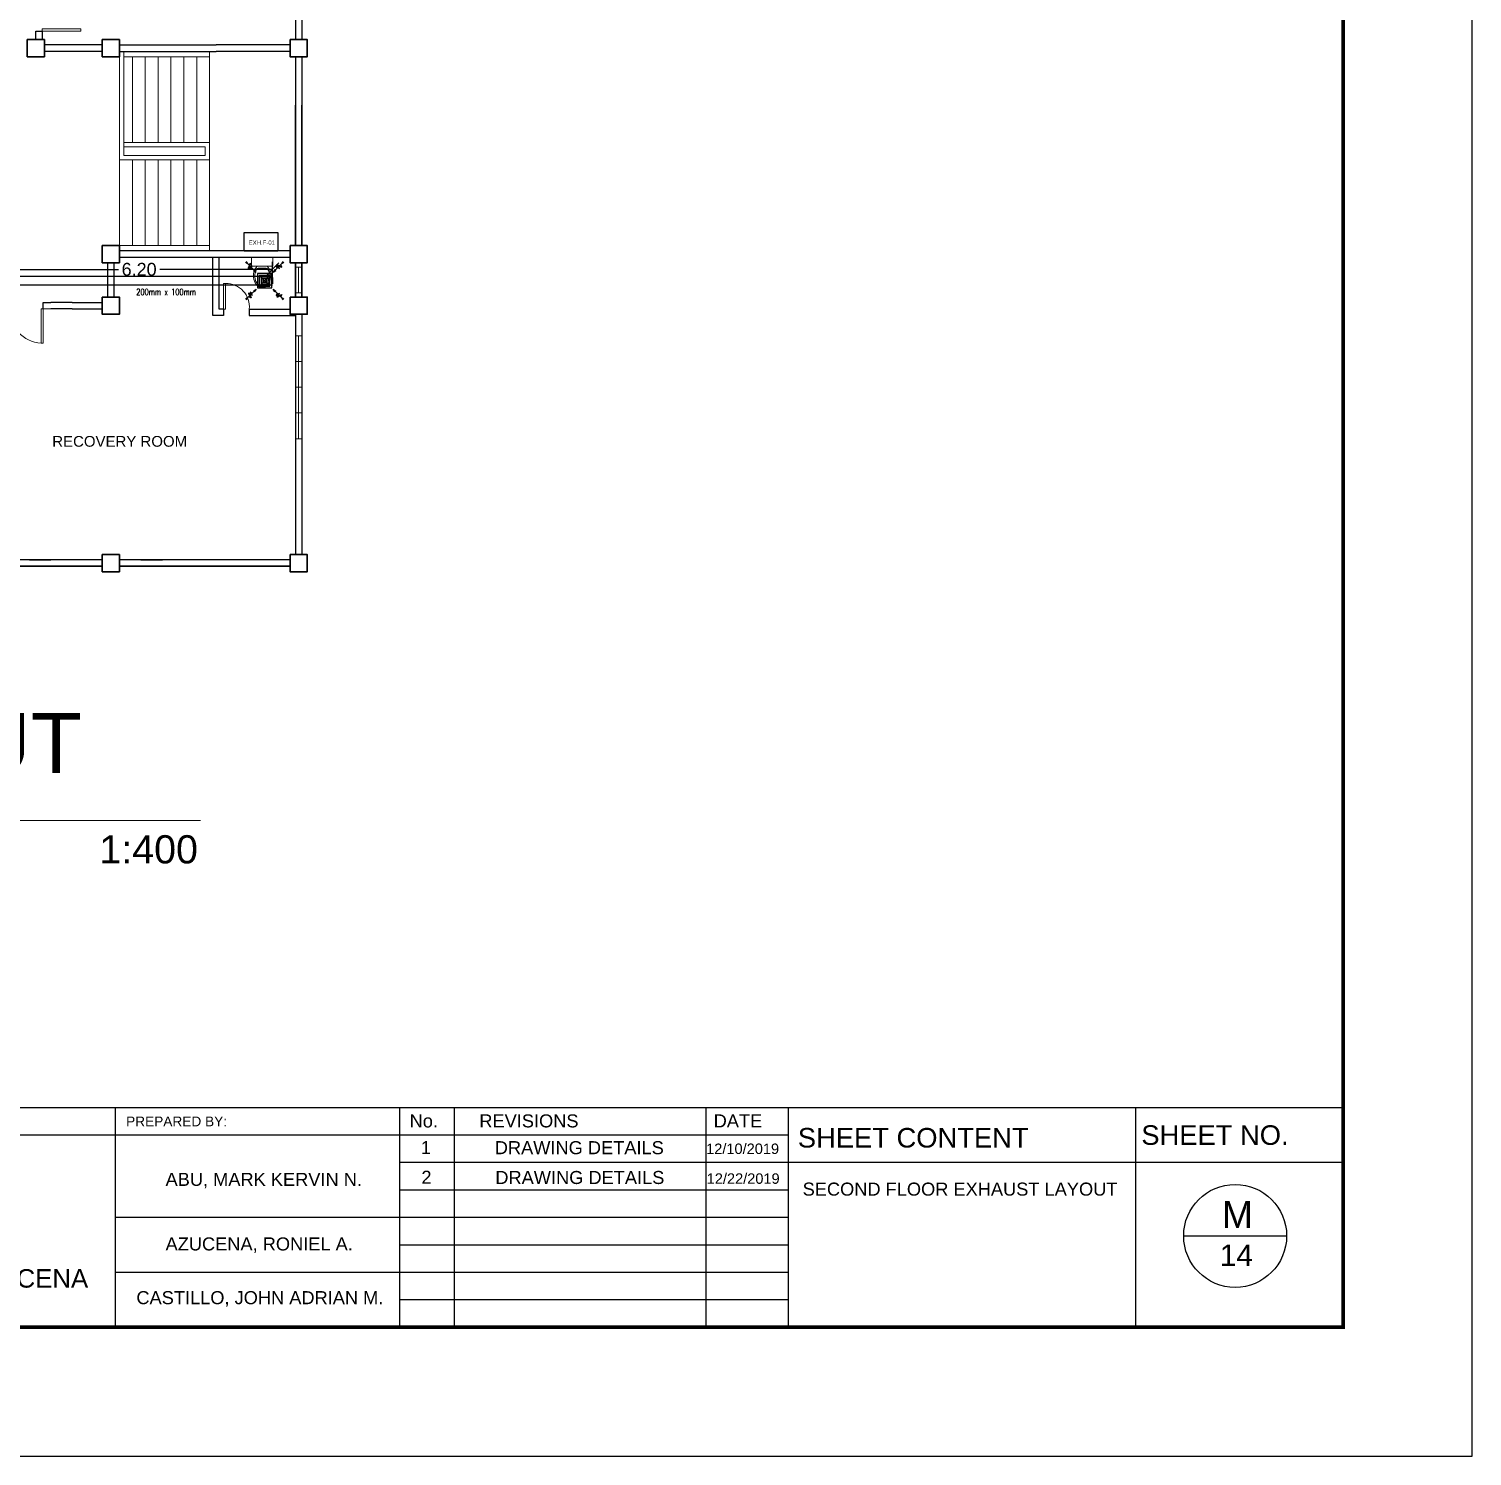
# Model space of a CAD drawing. Header units: millimetres. Extents: x 116 to 538, y 77 to 149.
# Drawn here: x 290.84 to 324.48, y 78.5 to 111.76 of the extents above; entities that cross this region are included whole.
import ezdxf

# ---------------------------------------------------------------- set-up
doc = ezdxf.new("R2010")
doc.units = ezdxf.units.MM
doc.header["$MEASUREMENT"] = 0
for name, color, linetype in [('AIR', 7, 'Continuous'), ('AIR-00', 8, 'Continuous'), ('AIR-03', 30, 'Continuous'), ('dimen', 7, 'Continuous'), ('ducting label', 7, 'Continuous'), ('exhaust', 7, 'Continuous'), ('label', 7, 'Continuous'), ('Legends', 7, 'Continuous'), ('template', 7, 'Continuous')]:
    doc.layers.add(name, color=color, linetype=linetype)
doc.styles.add('Arch-Dim', font='simplex.shx', dxfattribs={"width": 0.75})
doc.styles.add('arial', font='arial.ttf')
doc.styles.get("Standard").update_dxf_attribs({"font": 'arial.ttf'})
doc.styles.add('SWISSLT175', font='swissl.ttf', dxfattribs={"height": 0.175})
doc.dimstyles.new('Copy of dimension', dxfattribs={"dimtxt": 0.3, "dimasz": 0.3, "dimexe": 0.18, "dimexo": 0.0625, "dimgap": 0.09, "dimtad": 0, "dimzin": 0, "dimdsep": 46, "dimtxsty": 'Standard', "dimblk": 'OBLIQUE', "dimcen": 0.09, "dimclrd": 256, "dimclre": 256, "dimclrt": 256, "dimadec": 0, "dimazin": 0, "dimtfac": 1, "dimtofl": 0, "dimtmove": 0, "dimatfit": 3, "dimldrblk": 'OBLIQUE', "dimfxl": 1, "dimtolj": 1, "dimtzin": 0, "dimarcsym": 0})

# ---------------------------------------------------------------- blocks, each defined once
blk = doc.blocks.new('GRILL-C-IN')
at = {"layer": 'AIR-00', "color": 7, "ltscale": 3}
for p, q in [((-0.623, 0.601), (-0.674, 0.651)), ((-0.601, 0.623), (-0.651, 0.674)), ((-0.637, 0.637), (-0.3, 0.3)), ((0.637, 0.637), (0.3, 0.3)), ((0.601, 0.623), (0.651, 0.674)), ((0.623, 0.601), (0.674, 0.651)), ((-0.637, -0.637), (-0.3, -0.3)), ((0.637, -0.637), (0.3, -0.3)), ((-0.623, -0.601), (-0.674, -0.651)), ((-0.601, -0.623), (-0.651, -0.674)), ((0.601, -0.623), (0.651, -0.674)), ((0.623, -0.601), (0.674, -0.651))]:
    blk.add_line(p, q, dxfattribs=at)
at = {"layer": 'AIR-00', "color": 7}
for p, q in [((-0.188, 0.187), (0.187, -0.188)), ((0.187, 0.187), (-0.188, -0.188))]:
    blk.add_line(p, q, dxfattribs=at)
at = {"layer": 'AIR-00', "color": 7, "ltscale": 3}
for points in [[(-0.362, 0.393), (-0.393, 0.362), (-0.3, 0.3)], [(0.393, 0.362), (0.362, 0.393), (0.3, 0.3)], [(-0.362, -0.393), (-0.393, -0.362), (-0.3, -0.3)], [(0.393, -0.362), (0.362, -0.393), (0.3, -0.3)]]:
    blk.add_lwpolyline(points, close=True, dxfattribs=at)
at = {"layer": 'AIR-00', "color": 7}
for points in [[(-0.188, -0.188), (0.187, -0.188), (0.187, 0.187), (-0.188, 0.187)], [(-0.125, -0.125), (0.125, -0.125), (0.125, 0.125), (-0.125, 0.125)], [(-0.062, -0.062), (0.062, -0.062), (0.062, 0.062), (-0.062, 0.062)]]:
    blk.add_lwpolyline(points, close=True, dxfattribs=at)
at = {"layer": 'AIR-00', "color": 7, "ltscale": 3}
for points in [[(-0.441, 0.441), (-0.512, 0.404), (-0.432, 0.514), (-0.568, 0.43), (-0.477, 0.6), (-0.561, 0.561)], [(0.441, 0.441), (0.404, 0.512), (0.514, 0.432), (0.43, 0.568), (0.6, 0.477), (0.561, 0.561)], [(-0.441, -0.441), (-0.512, -0.404), (-0.432, -0.514), (-0.568, -0.43), (-0.477, -0.6), (-0.561, -0.561)], [(0.441, -0.441), (0.404, -0.512), (0.514, -0.432), (0.43, -0.568), (0.6, -0.477), (0.561, -0.561)]]:
    blk.add_spline(points, degree=3, dxfattribs=at)
for points in [[(-0.3, 0.3), (-0.362, 0.393), (-0.393, 0.362)], [(0.3, 0.3), (0.393, 0.362), (0.362, 0.393)], [(-0.3, -0.3), (-0.362, -0.393), (-0.393, -0.362)], [(0.3, -0.3), (0.393, -0.362), (0.362, -0.393)]]:
    blk.add_solid(points, dxfattribs=at)
at = {"layer": 'AIR-03', "color": 7}
blk.add_lwpolyline([(-0.25, -0.25), (0.25, -0.25), (0.25, 0.25), (-0.25, 0.25)], close=True, dxfattribs=at)
blk = doc.blocks.new('_Oblique')
at = {"color": 0, "linetype": 'ByBlock', "lineweight": -2}
blk.add_line((-0.5, -0.5), (0.5, 0.5), dxfattribs=at)
blk = doc.blocks.new('*D94')
at = {"layer": 'Defpoints', "color": 0, "transparency": 16777216}
for p in [(296.516, 106.156), (290.3, 105.792), (296.516, 105.817)]:
    blk.add_point(p, dxfattribs=at)
at = {"layer": 'dimen', "lineweight": -2, "transparency": 16777216}
for p, q in [((290.3, 105.854), (290.3, 106.336)), ((296.516, 105.879), (296.516, 106.336)), ((290.3, 106.156), (292.928, 106.156)), ((296.516, 106.156), (293.888, 106.156))]:
    blk.add_line(p, q, dxfattribs=at)
at = {"layer": 'dimen', "lineweight": -2, "transparency": 16777216, "xscale": 0.3, "yscale": 0.3, "zscale": 0.3, "rotation": 180}
blk.add_blockref('_Oblique', (290.3, 106.156), dxfattribs=at)
at = {"layer": 'dimen', "lineweight": -2, "transparency": 16777216, "xscale": 0.3, "yscale": 0.3, "zscale": 0.3}
blk.add_blockref('_Oblique', (296.516, 106.156), dxfattribs=at)
at = {"layer": 'dimen', "transparency": 16777216, "insert": (293.408, 106.156), "char_height": 0.3, "attachment_point": 5}
blk.add_mtext('\\A1;6.20', dxfattribs=at)

msp = doc.modelspace()

# ---------------------------------------------------------------- linework, layer by layer
at = {"color": 8, "lineweight": 25}
for p, q in [((297.2, 117.113), (297.2, 111.512)), ((297.05, 114.586), (297.05, 111.512)), ((291, 111.512), (291, 111.712)), ((291, 111.712), (291.15, 111.712)), ((291.15, 111.712), (291.15, 111.512)), ((291, 111.612), (291, 111.612)), ((292.55, 111.387), (291.2, 111.387)), ((292.95, 111.387), (293.2, 111.387)), ((293.2, 111.387), (295.2, 111.387)), ((296.925, 111.387), (295.2, 111.387)), ((292.55, 111.237), (291.2, 111.237)), ((292.95, 111.237), (293.2, 111.237)), ((293.2, 111.237), (295.2, 111.237)), ((296.925, 111.237), (295.2, 111.237)), ((297.05, 111.112), (297.05, 106.712)), ((297.2, 111.112), (297.2, 106.712)), ((297.05, 106.712), (297.05, 109.985)), ((297.2, 106.712), (297.2, 109.985)), ((292.675, 105.51), (292.675, 106.312)), ((292.825, 105.51), (292.825, 106.312)), ((296.925, 106.587), (292.95, 106.587)), ((296.925, 106.437), (292.95, 106.437)), ((295.125, 105.081), (295.125, 106.431)), ((295.275, 105.231), (295.275, 106.431)), ((297.05, 106.312), (297.05, 105.51)), ((297.05, 105.51), (297.05, 106.312)), ((297.2, 106.312), (297.2, 105.51)), ((297.2, 105.51), (297.2, 106.312)), ((291.175, 105.385), (291.35, 105.385)), ((291.175, 105.235), (291.175, 105.385)), ((291.85, 105.385), (291.35, 105.385)), ((291.85, 105.385), (292.55, 105.385)), ((291.85, 105.235), (291.35, 105.235)), ((291.85, 105.235), (292.55, 105.235)), ((297.05, 105.11), (297.05, 99.51)), ((297.05, 105.11), (297.05, 99.51)), ((297.2, 105.11), (297.2, 99.51)), ((292.55, 99.385), (289.525, 99.385)), ((290.85, 99.385), (291.35, 99.385)), ((296.925, 99.385), (292.95, 99.385)), ((293.45, 99.385), (293.95, 99.385)), ((292.55, 99.235), (289.525, 99.235)), ((289.525, 99.235), (292.55, 99.235)), ((296.925, 99.235), (292.95, 99.235)), ((292.95, 99.235), (296.925, 99.235))]:
    msp.add_line(p, q, dxfattribs=at)
at = {"color": 8, "lineweight": 13}
for p, q in [((292.05, 111.762), (291.15, 111.762)), ((291.15, 111.762), (291.15, 111.712)), ((291.15, 111.612), (291.15, 111.762)), ((291.15, 111.712), (292.05, 111.712)), ((292.05, 111.712), (292.05, 111.762)), ((291.125, 104.435), (291.125, 105.235)), ((291.125, 105.235), (291.175, 105.235)), ((291.125, 105.235), (291.35, 105.235)), ((291.175, 105.235), (291.175, 104.435)), ((291.175, 104.435), (291.125, 104.435))]:
    msp.add_line(p, q, dxfattribs=at)
at = {"color": 8, "lineweight": 9}
for p, q in [((291.15, 111.512), (291, 111.512)), ((292.95, 111.112), (292.95, 111.237)), ((292.95, 108.712), (292.95, 111.112)), ((293.05, 111.112), (293.05, 111.212)), ((293.05, 108.812), (293.05, 111.112)), ((295.05, 111.112), (293.05, 111.112)), ((293.25, 111.112), (293.25, 109.112)), ((293.55, 111.112), (293.55, 109.112)), ((293.85, 111.112), (293.85, 109.112)), ((294.15, 111.112), (294.15, 109.112)), ((294.45, 111.112), (294.45, 109.112)), ((294.75, 111.112), (294.75, 109.112)), ((295.05, 111.237), (295.05, 111.112)), ((295.05, 111.112), (295.05, 109.112)), ((294.75, 109.112), (293.05, 109.112)), ((294.75, 109.012), (293.05, 109.012)), ((294.75, 109.112), (295.05, 109.112)), ((294.75, 109.012), (294.95, 109.012)), ((294.95, 108.812), (294.95, 109.012)), ((295.05, 109.012), (295.05, 109.112)), ((295.05, 108.812), (295.05, 109.012)), ((294.75, 108.712), (292.95, 108.712)), ((292.95, 108.712), (292.95, 106.712)), ((294.75, 108.812), (293.05, 108.812)), ((293.25, 108.712), (293.25, 106.712)), ((293.55, 108.712), (293.55, 106.712)), ((293.85, 108.712), (293.85, 106.712)), ((294.15, 108.712), (294.15, 106.712)), ((294.45, 108.712), (294.45, 106.712)), ((294.75, 108.812), (294.95, 108.812)), ((294.75, 108.712), (294.75, 106.712)), ((294.75, 108.712), (295.05, 108.712)), ((295.05, 108.712), (295.05, 108.812)), ((295.05, 108.712), (295.05, 106.712)), ((295.05, 106.712), (292.95, 106.712)), ((292.95, 106.587), (292.95, 106.712)), ((295.05, 106.587), (295.05, 106.712)), ((296.025, 106.431), (296.025, 106.231)), ((296.525, 106.431), (296.025, 106.431)), ((296.525, 106.231), (296.525, 106.431)), ((296.025, 106.231), (296.525, 106.231)), ((296.185, 106.181), (296.366, 106.181)), ((297.2, 106.211), (297.05, 106.211)), ((297.05, 106.211), (297.05, 105.611)), ((297.125, 106.211), (297.125, 105.611)), ((297.2, 105.911), (297.2, 106.211)), ((292.95, 105.51), (292.95, 105.385)), ((297.05, 105.611), (297.2, 105.611)), ((297.2, 105.11), (297.2, 104.61)), ((297.2, 104.61), (297.05, 104.61)), ((297.05, 104.61), (297.05, 102.21)), ((297.125, 104.61), (297.125, 102.21)), ((297.2, 103.41), (297.2, 104.61)), ((297.2, 104.01), (297.05, 104.01)), ((297.2, 103.41), (297.05, 103.41)), ((297.2, 102.21), (297.2, 103.41)), ((297.2, 102.81), (297.05, 102.81)), ((297.05, 102.21), (297.2, 102.21)), ((290.25, 99.385), (290.85, 99.385)), ((291.85, 99.385), (291.35, 99.385)), ((291.85, 99.385), (292.55, 99.385)), ((292.95, 99.385), (293.45, 99.385)), ((294.45, 99.385), (293.95, 99.385)), ((294.45, 99.385), (295.45, 99.385)), ((295.45, 99.385), (296.05, 99.385)), ((296.05, 99.385), (296.925, 99.385))]:
    msp.add_line(p, q, dxfattribs=at)
at = {"color": 8, "lineweight": 25, "ltscale": 0.4}
for p, q in [((295.375, 105.081), (295.125, 105.081)), ((295.375, 105.231), (295.275, 105.231)), ((295.375, 105.231), (295.375, 105.081)), ((295.975, 105.231), (295.975, 105.081)), ((295.975, 105.231), (296.925, 105.231)), ((295.975, 105.081), (297.05, 105.081))]:
    msp.add_line(p, q, dxfattribs=at)
at = {"color": 0, "linetype": 'ByBlock', "lineweight": 9}
msp.add_line((294.837, 93.309), (256.867, 93.309), dxfattribs=at)
at = {"color": 8, "lineweight": 35}
for points in [[(290.8, 111.512), (291.2, 111.512), (291.2, 111.112), (290.8, 111.112)], [(292.55, 111.512), (292.95, 111.512), (292.95, 111.112), (292.55, 111.112)], [(296.925, 111.512), (297.325, 111.512), (297.325, 111.112), (296.925, 111.112)], [(292.55, 106.712), (292.95, 106.712), (292.95, 106.312), (292.55, 106.312)], [(296.925, 106.712), (297.325, 106.712), (297.325, 106.312), (296.925, 106.312)], [(292.55, 105.51), (292.95, 105.51), (292.95, 105.11), (292.55, 105.11)], [(296.925, 105.51), (297.325, 105.51), (297.325, 105.11), (296.925, 105.11)], [(292.55, 99.51), (292.95, 99.51), (292.95, 99.11), (292.55, 99.11)], [(296.925, 99.51), (297.325, 99.51), (297.325, 99.11), (296.925, 99.11)]]:
    msp.add_lwpolyline(points, close=True, dxfattribs=at)
at = {"color": 8, "lineweight": 9}
for points in [[(297.05, 106.211), (297.2, 106.211), (297.2, 105.611), (297.05, 105.611)], [(297.05, 104.61), (297.2, 104.61), (297.2, 102.21), (297.05, 102.21)]]:
    msp.add_lwpolyline(points, close=True, dxfattribs=at)
at = {"color": 8, "lineweight": 13, "ltscale": 0.03}
msp.add_lwpolyline([(295.375, 105.231), (295.425, 105.231), (295.425, 105.831), (295.375, 105.831)], close=True, dxfattribs=at)
at = {"color": 8, "lineweight": 9}
for centre, start, end in [((296.185, 106.131), 90, 151.8499), ((296.366, 106.131), 28.0084, 90)]:
    msp.add_arc(centre, 0.05, start, end, dxfattribs=at)
at = {"color": 8, "lineweight": 13, "ltscale": 0.03}
msp.add_arc((295.425, 105.279), 0.552, 355.0209, 90, dxfattribs=at)
at = {"color": 8, "lineweight": 13}
msp.add_arc((291.175, 105.235), 0.8, 180, 266.4167, dxfattribs=at)
at = {"color": 8, "lineweight": 9}
msp.add_ellipse((296.275, 106.006), major_axis=(0, 0.275), ratio=0.727273, start_param=0.612555, end_param=5.670631, dxfattribs=at)
msp.add_open_spline([(296.141, 106.155), (296.132, 106.138), (296.124, 106.12), (296.098, 106.029), (296.103, 105.942), (296.16, 105.81), (296.211, 105.769), (296.309, 105.756), (296.361, 105.782), (296.435, 105.893), (296.453, 105.976), (296.437, 106.09), (296.426, 106.125), (296.41, 106.155)], degree=3, knots=[0.937253, 0.937253, 0.937253, 0.937253, 1.185372, 1.185372, 2.113864, 2.113864, 3.042356, 3.042356, 3.970847, 3.970847, 4.899339, 4.899339, 5.346062, 5.346062, 5.346062, 5.346062], dxfattribs=at)
at = {"layer": 'exhaust'}
for p, q in [((296.516, 105.992), (290.4, 105.992)), ((296.516, 105.792), (290.3, 105.792)), ((296.516, 105.967), (296.516, 105.817))]:
    msp.add_line(p, q, dxfattribs=at)
at = {"layer": 'Legends'}
msp.add_lwpolyline([(295.86, 107.017), (296.639, 107.017), (296.639, 106.58), (295.86, 106.58)], close=True, dxfattribs=at)
at = {"layer": 'template'}
for p, q in [((324.48, 78.495), (324.48, 148.891)), ((231.221, 86.624), (321.472, 86.624)), ((292.846, 86.624), (292.846, 81.504)), ((299.475, 86.624), (299.475, 81.504)), ((300.755, 86.624), (300.755, 81.504)), ((306.62, 86.624), (306.62, 81.504)), ((308.54, 86.624), (308.54, 81.504)), ((316.635, 86.624), (316.635, 81.504)), ((247.067, 85.984), (303.638, 85.984)), ((301.879, 85.984), (308.54, 85.984)), ((299.475, 85.344), (310.236, 85.344)), ((306.874, 85.344), (321.472, 85.344)), ((299.475, 84.704), (308.54, 84.704)), ((292.846, 84.064), (303.638, 84.064)), ((301.879, 84.064), (308.54, 84.064)), ((317.756, 83.628), (320.156, 83.628)), ((299.475, 83.424), (308.54, 83.424)), ((292.846, 82.784), (303.638, 82.784)), ((301.879, 82.784), (308.54, 82.784)), ((299.475, 82.144), (308.54, 82.144)), ((225.204, 78.495), (324.48, 78.495))]:
    msp.add_line(p, q, dxfattribs=at)
at = {"layer": 'template', "linetype": 'Continuous', "const_width": 0.0853}
msp.add_lwpolyline([(231.221, 81.504), (321.472, 81.504), (321.472, 145.883), (231.221, 145.883)], close=True, dxfattribs=at)
at = {"layer": 'template'}
msp.add_circle((318.956, 83.628), 1.2, dxfattribs=at)

# ---------------------------------------------------------------- block references
at = {"layer": 'AIR', "xscale": 0.6658363358532475, "yscale": 0.6658363358532475, "zscale": 0.6658363358532475}
msp.add_blockref('GRILL-C-IN', (296.334, 105.892), dxfattribs=at)

# ---------------------------------------------------------------- texts
at = {"color": 0, "linetype": 'ByBlock', "lineweight": 9}
for s, height, p in [('SECOND FLOOR EXHAUST LAYOUT', 1.4, (258.28, 94.419)), ('SCALE                                                                                                                              1:400', 0.657637, (257.311, 92.31))]:
    msp.add_text(s, height=height, dxfattribs=at).set_placement(p)
at = {"layer": 'ducting label', "color": 7, "linetype": 'Continuous', "lineweight": 25, "insert": (293.341, 105.705), "char_height": 0.15, "attachment_point": 1, "style": 'Arch-Dim'}
msp.add_mtext_dynamic_manual_height_columns('\\A1;200mm x 100mm', width=1.57017, gutter_width=1.011, heights=[0], dxfattribs=at)
at = {"layer": 'label', "color": 8, "lineweight": 9, "ltscale": 0.4, "insert": (292.955, 102.146), "char_height": 0.25, "attachment_point": 5, "line_spacing_factor": 0.8, "style": 'SWISSLT175'}
msp.add_mtext('RECOVERY ROOM', dxfattribs=at)
at = {"layer": 'Legends', "linetype": 'Continuous', "lineweight": 25, "insert": (295.962, 106.83), "char_height": 0.1, "attachment_point": 1}
msp.add_mtext_dynamic_manual_height_columns('EXH.F-01', width=0.44811, gutter_width=1.011, heights=[0], dxfattribs=at)
at = {"layer": 'template', "style": 'arial'}
for s, height, p in [('No.', 0.304, (299.713, 86.157)), ('REVISIONS', 0.304, (301.338, 86.157)), ('DATE', 0.304, (306.8, 86.157)), ('PREPARED BY: ', 0.22802, (293.104, 86.183)), ('SHEET CONTENT', 0.45603, (308.762, 85.688)), ('SHEET NO.', 0.456, (316.769, 85.751)), ('1', 0.304, (299.975, 85.537)), ('DRAWING DETAILS', 0.30402, (301.698, 85.533)), ('12/10/2019', 0.2432, (306.625, 85.538)), ('2', 0.304, (299.988, 84.843)), ('DRAWING DETAILS', 0.30402, (301.711, 84.838)), ('ABU, MARK KERVIN N.', 0.30402, (294.024, 84.794)), ('12/22/2019', 0.2432, (306.638, 84.843)), ('SECOND FLOOR EXHAUST LAYOUT', 0.30402, (308.874, 84.567)), ('M', 0.624, (318.646, 83.815)), ('AZUCENA, RONIEL A.', 0.30402, (294.024, 83.289)), ('14', 0.4993, (318.596, 82.928)), ('ENGR. RONIEL A. AZUCENA', 0.43038, (284.137, 82.423)), ('CASTILLO, JOHN ADRIAN M.', 0.30402, (293.344, 82.037))]:
    msp.add_text(s, height=height, dxfattribs=at).set_placement(p)

# ---------------------------------------------------------------- dimensions: what is measured, and where the dimension line sits
at = {"layer": 'dimen'}
dim = msp.add_linear_dim(base=(296.516, 106.156), p1=(290.3, 105.792), p2=(296.516, 105.817), text='6.20', dimstyle='Copy of dimension', dxfattribs=at)
dim.commit()
dim.dimension.update_dxf_attribs({"geometry": '*D94', "text_midpoint": (293.408, 106.156)})

doc.saveas('drawing.dxf')
